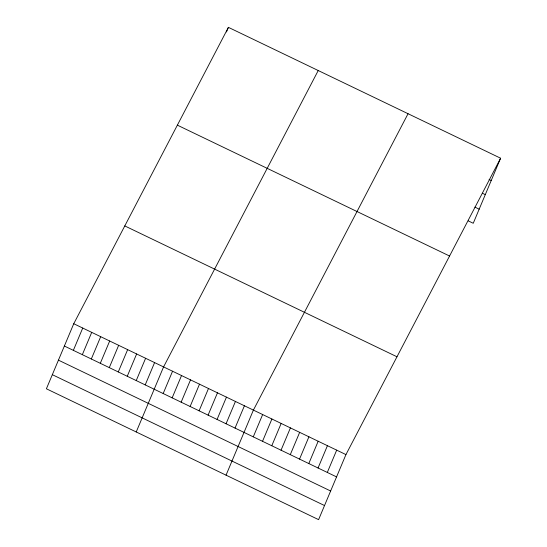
<?xml version="1.0" encoding="UTF-8"?>
<svg xmlns="http://www.w3.org/2000/svg" width="547" height="547" viewBox="0 0 547 547"><rect width="100%" height="100%" fill="white"/><g stroke="black" fill="none" stroke-linecap="round" stroke-linejoin="round"><path stroke-width="0.82" d="M73.749 323.728L46.399 388.787L318.593 519.65L345.943 454.591L500.601 158.213L228.407 27.35L73.749 323.728L345.943 454.591M73.36 350.353L82.734 328.043M82.337 354.668L91.718 332.364M226.465 31.965L228.407 27.35M91.322 358.989L100.696 336.678M100.306 363.304L109.68 341M109.284 367.625L118.665 345.314M118.268 371.946L127.642 349.636M127.253 376.261L136.627 353.957M136.23 380.582L145.611 358.271M145.215 384.897L154.589 362.593M136.224 431.973L163.574 366.907L318.231 70.536M163.177 393.532L172.558 371.228M172.161 397.854L181.536 375.55M181.146 402.175L190.52 379.864M190.124 406.489L199.505 384.185M199.108 410.811L208.489 388.5M208.092 415.125L217.467 392.821M217.07 419.446L226.451 397.143M226.055 423.768L235.436 401.457M235.039 428.082L244.413 405.778M226.048 475.158L253.398 410.093L408.055 113.721M253.275 436.848L262.649 414.544M262.533 441.299L271.907 418.995M271.784 445.75L281.158 423.44M281.035 450.202L290.416 427.891M290.293 454.646L299.667 432.342M299.544 459.097L308.925 436.793M308.802 463.548L318.176 441.238M318.053 468L327.434 445.689M327.311 472.444L336.685 450.14M500.601 158.213L473.251 223.272L468.266 220.879M489.086 179.491L491.22 180.517M482.44 193.262L485.292 194.629M474.905 207.115L479.179 209.166M177.372 125.154L449.559 256.017M124.784 225.925L396.978 356.781M64.375 346.032L336.562 476.895M58.44 360.145L330.634 491.001M52.334 374.681L324.521 505.544"/></g></svg>
